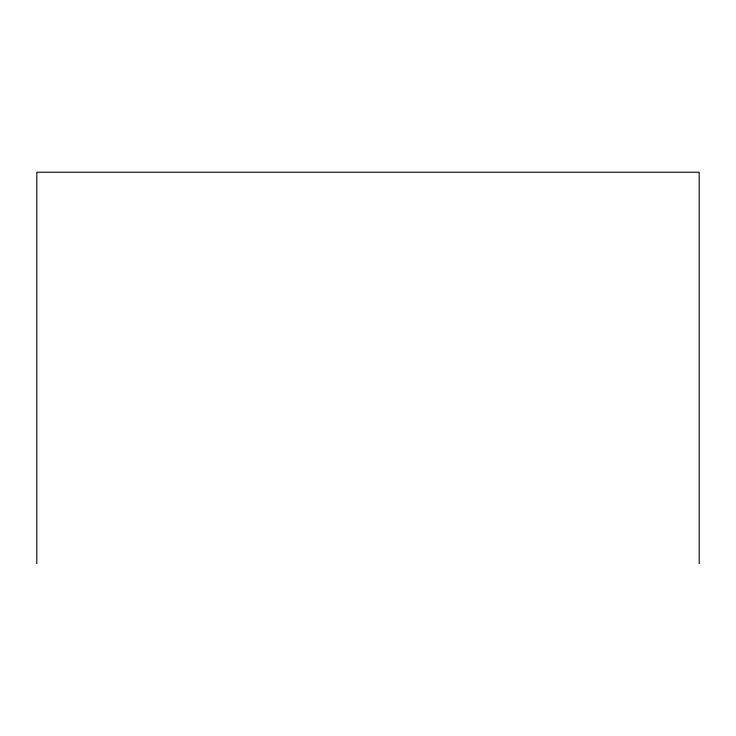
<?xml version="1.0" encoding="UTF-8"?>
<svg xmlns="http://www.w3.org/2000/svg" width="736" height="736" viewBox="0 0 736 736"><rect width="100%" height="100%" fill="white"/><g stroke="black" fill="none" stroke-linecap="round" stroke-linejoin="round"><path stroke-width="1.1" d="M699.2 563.767L699.2 172.233L36.8 172.233L36.8 563.767"/></g></svg>
